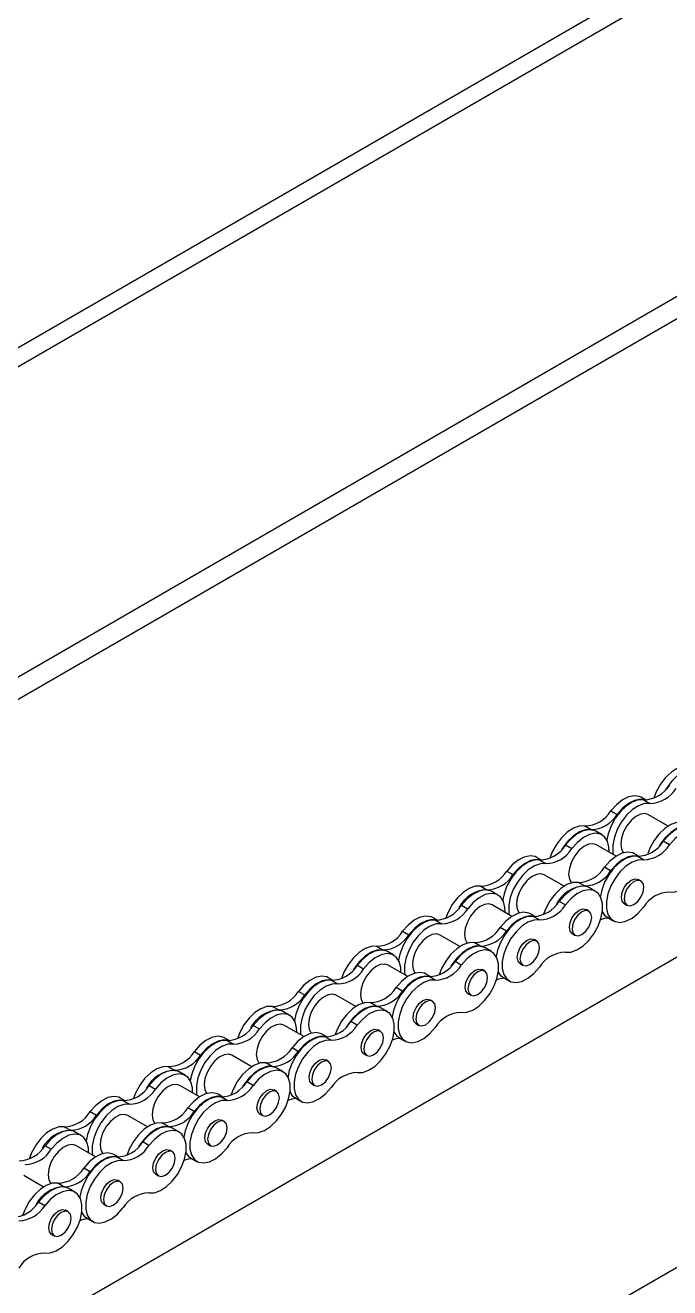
# Model space of a CAD drawing. Header units: metres. Extents: x 0 to 21025, y 0 to 14850.
# Drawn here: x 12406.1 to 12517.3, y 5081.5 to 5299.1 of the extents above; entities that cross this region are included whole.
import ezdxf

# ---------------------------------------------------------------- set-up
doc = ezdxf.new("R2010")
doc.units = ezdxf.units.M
doc.header["$LTSCALE"] = 25
doc.layers.add('SL4', color=4, linetype='Continuous')

msp = doc.modelspace()

# ---------------------------------------------------------------- linework, layer by layer
at = {"layer": 'SL4'}
for p, q in [((13017.994, 5597.419), (12081.095, 5056.559)), ((12085.857, 5056.088), (13022.756, 5596.948)), ((12132.155, 5029.361), (13069.054, 5570.221)), ((12132.155, 5025.472), (13069.054, 5566.332)), ((12230.818, 4972.404), (13167.717, 5513.264)), ((12277.116, 4945.677), (13214.015, 5486.537)), ((12513.138, 5165.557), (12512.338, 5166.018)), ((12512.806, 5165.585), (12513.88, 5164.964)), ((12507.133, 5163.675), (12508.208, 5163.055)), ((12517.022, 5161.051), (12513.615, 5163.018)), ((12502.643, 5161.083), (12503.718, 5160.463)), ((12505.615, 5159.531), (12504.54, 5160.152)), ((12499.335, 5157.808), (12500.41, 5157.188)), ((12508.042, 5155.867), (12504.635, 5157.834)), ((12517.255, 5157.832), (12516.18, 5158.453)), ((12495.177, 5155.188), (12494.378, 5155.65)), ((12494.845, 5155.216), (12495.92, 5154.596)), ((12512.022, 5155.832), (12511.222, 5156.294)), ((12512.765, 5155.24), (12511.69, 5155.86)), ((12489.173, 5153.307), (12490.248, 5152.686)), ((12507.092, 5153.33), (12506.017, 5153.951)), ((12484.683, 5150.715), (12485.757, 5150.094)), ((12499.062, 5150.683), (12495.655, 5152.649)), ((12502.602, 5150.738), (12501.527, 5151.359)), ((12512.315, 5151.597), (12511.849, 5151.866)), ((12487.654, 5149.163), (12486.58, 5149.783)), ((12504.499, 5149.807), (12503.424, 5150.427)), ((12481.375, 5147.44), (12482.45, 5146.82)), ((12490.081, 5145.498), (12486.674, 5147.465)), ((12499.294, 5147.464), (12498.219, 5148.084)), ((12503.335, 5146.413), (12502.869, 5146.682)), ((12509.451, 5147.712), (12509.916, 5147.443)), ((12477.217, 5144.82), (12476.417, 5145.282)), ((12476.885, 5144.848), (12477.959, 5144.227)), ((12494.061, 5145.464), (12493.262, 5145.926)), ((12494.804, 5144.872), (12493.729, 5145.492)), ((12506.485, 5145.357), (12507.56, 5144.737)), ((12471.212, 5142.938), (12472.287, 5142.318)), ((12481.101, 5140.314), (12477.694, 5142.281)), ((12489.132, 5142.962), (12488.057, 5143.583)), ((12500.471, 5142.527), (12500.936, 5142.259)), ((12466.722, 5140.346), (12467.797, 5139.726)), ((12484.642, 5140.37), (12483.567, 5140.99)), ((12486.539, 5139.438), (12485.464, 5140.059)), ((12494.354, 5141.229), (12493.889, 5141.498)), ((12469.694, 5138.794), (12468.619, 5139.415)), ((12481.334, 5137.095), (12480.259, 5137.716)), ((12463.414, 5137.072), (12464.489, 5136.451)), ((12472.121, 5135.13), (12468.714, 5137.097)), ((12476.101, 5135.096), (12475.301, 5135.557)), ((12485.374, 5136.045), (12484.908, 5136.313)), ((12491.49, 5137.343), (12491.956, 5137.074)), ((12459.256, 5134.452), (12458.457, 5134.913)), ((12458.924, 5134.48), (12459.999, 5133.859)), ((12476.844, 5134.503), (12475.769, 5135.124)), ((12488.524, 5134.989), (12489.599, 5134.369)), ((12453.252, 5132.57), (12454.327, 5131.95)), ((12463.141, 5129.946), (12459.734, 5131.913)), ((12471.171, 5132.594), (12470.096, 5133.214)), ((12476.394, 5130.86), (12475.928, 5131.129)), ((12482.51, 5132.159), (12482.976, 5131.89)), ((12448.762, 5129.978), (12449.836, 5129.357)), ((12451.733, 5128.426), (12450.659, 5129.046)), ((12466.681, 5130.002), (12465.606, 5130.622)), ((12468.578, 5129.07), (12467.503, 5129.691)), ((12445.454, 5126.703), (12446.529, 5126.083)), ((12454.16, 5124.762), (12450.753, 5126.729)), ((12463.373, 5126.727), (12462.298, 5127.347)), ((12473.53, 5126.975), (12473.995, 5126.706)), ((12441.296, 5124.083), (12440.496, 5124.545)), ((12458.14, 5124.727), (12457.341, 5125.189)), ((12458.883, 5124.135), (12457.808, 5124.755)), ((12467.414, 5125.676), (12466.948, 5125.945)), ((12470.564, 5124.621), (12471.639, 5124)), ((12440.964, 5124.111), (12442.038, 5123.491)), ((12453.211, 5122.225), (12452.136, 5122.846)), ((12435.291, 5122.202), (12436.366, 5121.581)), ((12445.18, 5119.578), (12441.773, 5121.544)), ((12448.721, 5119.633), (12447.646, 5120.254)), ((12458.433, 5120.492), (12457.968, 5120.761)), ((12464.55, 5121.791), (12465.015, 5121.522)), ((12430.801, 5119.61), (12431.876, 5118.989)), ((12433.773, 5118.058), (12432.698, 5118.678)), ((12450.618, 5118.702), (12449.543, 5119.322)), ((12427.493, 5116.335), (12428.568, 5115.714)), ((12436.2, 5114.393), (12432.793, 5116.36)), ((12445.413, 5116.359), (12444.338, 5116.979)), ((12455.569, 5116.606), (12456.035, 5116.338)), ((12423.335, 5113.715), (12422.536, 5114.176)), ((12423.003, 5113.743), (12424.078, 5113.122)), ((12440.18, 5114.359), (12439.38, 5114.821)), ((12440.923, 5113.766), (12439.848, 5114.387)), ((12449.453, 5115.308), (12448.987, 5115.577)), ((12452.603, 5114.252), (12453.678, 5113.632)), ((12417.331, 5111.833), (12418.406, 5111.213)), ((12435.25, 5111.857), (12434.175, 5112.477)), ((12427.22, 5109.209), (12423.813, 5111.176)), ((12430.76, 5109.265), (12429.685, 5109.885)), ((12440.473, 5110.124), (12440.007, 5110.392)), ((12446.589, 5111.422), (12447.055, 5111.153)), ((12412.841, 5109.241), (12413.915, 5108.621)), ((12415.812, 5107.689), (12414.738, 5108.31)), ((12432.657, 5108.333), (12431.582, 5108.954)), ((12409.533, 5105.967), (12410.608, 5105.346)), ((12418.239, 5104.025), (12414.832, 5105.992)), ((12427.452, 5105.99), (12426.377, 5106.611)), ((12431.493, 5104.939), (12431.027, 5105.208)), ((12437.609, 5106.238), (12438.074, 5105.969)), ((12422.219, 5103.991), (12421.42, 5104.452)), ((12422.962, 5103.398), (12421.887, 5104.019)), ((12434.643, 5103.884), (12435.718, 5103.264)), ((12409.259, 5098.841), (12405.852, 5100.808)), ((12417.29, 5101.489), (12416.215, 5102.109)), ((12428.629, 5101.054), (12429.094, 5100.785)), ((12412.8, 5098.896), (12411.725, 5099.517)), ((12414.697, 5097.965), (12413.622, 5098.585)), ((12422.512, 5099.755), (12422.047, 5100.024)), ((12409.492, 5095.622), (12408.417, 5096.242)), ((12413.532, 5094.571), (12413.066, 5094.84)), ((12419.648, 5095.87), (12420.114, 5095.601)), ((12416.682, 5093.516), (12417.757, 5092.895)), ((12410.668, 5090.685), (12411.134, 5090.417))]:
    msp.add_line(p, q, dxfattribs=at)
at = {"layer": 'SL4', "flags": 128}
for points in [[(12520.604, 5171.451), (12519.654, 5171.42), (12518.623, 5171.053), (12517.576, 5170.372), (12516.577, 5169.422), (12515.691, 5168.261), (12514.972, 5166.963), (12514.546, 5165.871)], [(12521.678, 5170.831), (12520.729, 5170.799), (12519.698, 5170.432), (12518.65, 5169.752), (12517.652, 5168.801), (12516.766, 5167.64), (12516.578, 5167.342)], [(12512.338, 5166.018), (12512.046, 5166.157), (12511.159, 5166.294), (12510.161, 5166.092), (12509.114, 5165.563), (12508.083, 5164.74), (12507.133, 5163.675)], [(12512.806, 5165.585), (12511.856, 5165.553), (12510.825, 5165.186), (12509.778, 5164.505), (12508.779, 5163.555), (12507.893, 5162.394), (12507.174, 5161.096), (12506.669, 5159.742), (12506.437, 5158.66)], [(12513.88, 5164.964), (12512.931, 5164.933), (12511.9, 5164.565), (12510.853, 5163.885), (12509.854, 5162.935), (12508.968, 5161.774), (12508.249, 5160.475), (12507.743, 5159.121), (12507.482, 5157.797), (12507.482, 5156.585), (12507.556, 5156.147)], [(12513.055, 5165.559), (12512.234, 5165.674), (12511.236, 5165.471), (12510.188, 5164.942), (12509.157, 5164.119), (12508.208, 5163.055)], [(12513.615, 5163.018), (12513.035, 5163.197), (12512.258, 5163.1), (12511.426, 5162.692), (12510.612, 5162.008), (12509.889, 5161.108), (12509.322, 5160.074), (12508.96, 5158.997), (12508.835, 5157.972)], [(12519.488, 5161.727), (12518.538, 5161.696), (12517.507, 5161.328), (12516.46, 5160.648), (12515.462, 5159.697), (12514.575, 5158.537), (12513.857, 5157.238), (12513.489, 5156.324)], [(12502.643, 5161.083), (12501.694, 5161.052), (12500.663, 5160.684), (12499.615, 5160.004), (12498.617, 5159.053), (12497.73, 5157.892), (12497.012, 5156.594), (12496.586, 5155.502)], [(12503.718, 5160.463), (12502.768, 5160.431), (12501.738, 5160.064), (12500.69, 5159.383), (12499.692, 5158.433), (12498.805, 5157.272), (12498.618, 5156.974)], [(12504.54, 5160.152), (12504.248, 5160.29), (12503.361, 5160.427), (12502.363, 5160.225), (12501.316, 5159.696), (12500.285, 5158.873), (12499.335, 5157.808)], [(12506.835, 5156.563), (12506.808, 5157.408), (12506.547, 5158.431), (12506.041, 5159.201), (12505.323, 5159.669), (12504.436, 5159.807), (12503.438, 5159.605), (12502.39, 5159.076), (12501.359, 5158.253), (12500.41, 5157.188)], [(12520.563, 5161.107), (12519.613, 5161.075), (12518.582, 5160.708), (12517.535, 5160.027), (12516.536, 5159.077), (12515.65, 5157.916), (12515.462, 5157.618)], [(12521.385, 5160.796), (12521.093, 5160.934), (12520.206, 5161.071), (12519.208, 5160.869), (12518.16, 5160.34), (12517.129, 5159.517), (12516.18, 5158.453)], [(12517.255, 5149.672), (12518.204, 5149.704), (12519.235, 5150.071), (12520.283, 5150.752), (12521.281, 5151.702), (12522.167, 5152.863), (12522.886, 5154.161), (12523.392, 5155.515), (12523.653, 5156.84), (12523.653, 5158.052), (12523.392, 5159.075), (12522.886, 5159.845), (12522.167, 5160.313), (12521.281, 5160.451), (12520.283, 5160.249), (12519.235, 5159.72), (12518.204, 5158.897), (12517.255, 5157.832)], [(12504.635, 5157.834), (12504.055, 5158.013), (12503.278, 5157.916), (12502.446, 5157.508), (12501.632, 5156.823), (12500.909, 5155.924), (12500.342, 5154.89), (12499.979, 5153.813), (12499.855, 5152.788)], [(12508.835, 5157.972), (12508.96, 5157.091), (12509.305, 5156.451)], [(12494.845, 5155.216), (12493.896, 5155.185), (12492.865, 5154.817), (12491.817, 5154.137), (12490.819, 5153.187), (12489.933, 5152.026), (12489.214, 5150.728), (12488.708, 5149.374), (12488.454, 5148.112)], [(12494.378, 5155.65), (12494.085, 5155.788), (12493.199, 5155.926), (12492.201, 5155.723), (12491.153, 5155.194), (12490.122, 5154.372), (12489.173, 5153.307)], [(12495.096, 5155.191), (12494.274, 5155.305), (12493.275, 5155.103), (12492.228, 5154.574), (12491.197, 5153.751), (12490.248, 5152.686)], [(12511.69, 5155.86), (12510.74, 5155.829), (12509.709, 5155.462), (12508.662, 5154.781), (12507.664, 5153.831), (12506.777, 5152.67), (12506.059, 5151.372), (12505.553, 5150.018), (12505.298, 5148.756)], [(12511.222, 5156.294), (12510.93, 5156.432), (12510.044, 5156.57), (12509.045, 5156.368), (12507.998, 5155.838), (12506.967, 5155.016), (12506.017, 5153.951)], [(12512.765, 5155.24), (12511.815, 5155.209), (12510.784, 5154.841), (12509.737, 5154.161), (12508.738, 5153.21), (12507.852, 5152.049), (12507.133, 5150.751), (12506.628, 5149.397), (12506.366, 5148.073), (12506.366, 5146.861), (12506.628, 5145.837), (12507.133, 5145.067), (12507.852, 5144.599), (12508.738, 5144.461), (12509.737, 5144.663), (12510.784, 5145.193), (12511.815, 5146.015), (12512.765, 5147.08)], [(12511.94, 5155.835), (12511.118, 5155.949), (12510.12, 5155.747), (12509.073, 5155.218), (12508.042, 5154.395), (12507.092, 5153.33)], [(12495.92, 5154.596), (12494.97, 5154.564), (12493.94, 5154.197), (12492.892, 5153.517), (12491.894, 5152.566), (12491.007, 5151.405), (12490.289, 5150.107), (12489.783, 5148.753), (12489.522, 5147.428), (12489.522, 5146.216), (12489.596, 5145.779)], [(12495.655, 5152.649), (12495.075, 5152.828), (12494.298, 5152.732), (12493.466, 5152.324), (12492.652, 5151.639), (12491.929, 5150.74), (12491.361, 5149.706), (12490.999, 5148.628), (12490.875, 5147.603)], [(12484.683, 5150.715), (12483.733, 5150.683), (12482.702, 5150.316), (12481.655, 5149.635), (12480.656, 5148.685), (12479.77, 5147.524), (12479.051, 5146.226), (12478.625, 5145.134)], [(12501.527, 5151.359), (12500.578, 5151.327), (12499.547, 5150.96), (12498.499, 5150.28), (12497.501, 5149.329), (12496.615, 5148.168), (12495.896, 5146.87), (12495.47, 5145.778)], [(12503.424, 5150.427), (12503.132, 5150.566), (12502.246, 5150.703), (12501.247, 5150.501), (12500.2, 5149.972), (12499.169, 5149.149), (12498.219, 5148.084)], [(12499.855, 5152.788), (12499.979, 5151.906), (12500.324, 5151.266)], [(12508.954, 5148.81), (12509.083, 5149.634), (12509.451, 5150.481), (12510.001, 5151.223), (12510.65, 5151.747), (12511.299, 5151.973), (12511.849, 5151.866)], [(12509.42, 5148.541), (12509.549, 5147.866), (12509.916, 5147.443), (12510.467, 5147.336), (12511.116, 5147.561), (12511.765, 5148.085), (12512.315, 5148.827), (12512.683, 5149.675), (12512.812, 5150.499), (12512.683, 5151.174), (12512.315, 5151.597), (12511.765, 5151.704), (12511.116, 5151.478), (12510.467, 5150.955), (12509.916, 5150.212), (12509.549, 5149.365), (12509.42, 5148.541)], [(12486.58, 5149.783), (12486.287, 5149.921), (12485.401, 5150.059), (12484.403, 5149.857), (12483.355, 5149.328), (12482.324, 5148.505), (12481.375, 5147.44)], [(12488.875, 5146.195), (12488.848, 5147.039), (12488.587, 5148.062), (12488.081, 5148.832), (12487.362, 5149.301), (12486.476, 5149.438), (12485.477, 5149.236), (12484.43, 5148.707), (12483.399, 5147.884), (12482.45, 5146.82)], [(12499.294, 5139.304), (12500.244, 5139.335), (12501.275, 5139.703), (12502.322, 5140.383), (12503.32, 5141.334), (12504.207, 5142.494), (12504.925, 5143.793), (12505.431, 5145.147), (12505.692, 5146.471), (12505.692, 5147.683), (12505.431, 5148.707), (12504.925, 5149.477), (12504.207, 5149.945), (12503.32, 5150.083), (12502.322, 5149.88), (12501.275, 5149.351), (12500.244, 5148.528), (12499.294, 5147.464)], [(12509.451, 5147.712), (12509.451, 5147.712), (12509.083, 5148.135), (12508.954, 5148.81)], [(12486.674, 5147.465), (12486.095, 5147.644), (12485.318, 5147.548), (12484.485, 5147.139), (12483.672, 5146.455), (12482.949, 5145.556), (12482.381, 5144.522), (12482.019, 5143.444), (12481.894, 5142.419)], [(12490.875, 5147.603), (12490.999, 5146.722), (12491.344, 5146.082)], [(12499.974, 5143.625), (12500.103, 5144.449), (12500.471, 5145.297), (12501.021, 5146.039), (12501.67, 5146.563), (12502.319, 5146.789), (12502.869, 5146.682)], [(12500.439, 5143.357), (12500.568, 5142.682), (12500.936, 5142.259), (12501.486, 5142.152), (12502.135, 5142.377), (12502.784, 5142.901), (12503.335, 5143.643), (12503.702, 5144.491), (12503.831, 5145.315), (12503.702, 5145.99), (12503.335, 5146.413), (12502.784, 5146.52), (12502.135, 5146.294), (12501.486, 5145.77), (12500.936, 5145.028), (12500.568, 5144.181), (12500.439, 5143.357)], [(12505.612, 5146.328), (12506.059, 5145.688), (12506.485, 5145.357)], [(12476.885, 5144.848), (12475.935, 5144.816), (12474.904, 5144.449), (12473.857, 5143.769), (12472.858, 5142.818), (12471.972, 5141.657), (12471.253, 5140.359), (12470.748, 5139.005), (12470.516, 5137.923)], [(12476.417, 5145.282), (12476.125, 5145.42), (12475.238, 5145.557), (12474.24, 5145.355), (12473.193, 5144.826), (12472.162, 5144.003), (12471.212, 5142.938)], [(12477.959, 5144.227), (12477.01, 5144.196), (12475.979, 5143.829), (12474.932, 5143.148), (12473.933, 5142.198), (12473.047, 5141.037), (12472.328, 5139.739), (12471.822, 5138.385), (12471.561, 5137.06), (12471.561, 5135.848), (12471.635, 5135.41)], [(12477.134, 5144.823), (12476.313, 5144.937), (12475.315, 5144.735), (12474.267, 5144.205), (12473.236, 5143.383), (12472.287, 5142.318)], [(12493.729, 5145.492), (12492.78, 5145.461), (12491.749, 5145.093), (12490.701, 5144.413), (12489.703, 5143.462), (12488.817, 5142.302), (12488.098, 5141.003), (12487.592, 5139.649), (12487.361, 5138.567)], [(12493.262, 5145.926), (12492.969, 5146.064), (12492.083, 5146.201), (12491.085, 5145.999), (12490.037, 5145.47), (12489.006, 5144.647), (12488.057, 5143.583)], [(12494.804, 5144.872), (12493.855, 5144.84), (12492.824, 5144.473), (12491.776, 5143.792), (12490.778, 5142.842), (12489.892, 5141.681), (12489.173, 5140.383), (12488.667, 5139.029), (12488.406, 5137.704), (12488.406, 5136.492), (12488.667, 5135.469), (12489.173, 5134.699), (12489.892, 5134.23), (12490.778, 5134.093), (12491.776, 5134.295), (12492.824, 5134.824), (12493.855, 5135.647), (12494.804, 5136.712)], [(12493.98, 5145.467), (12493.158, 5145.581), (12492.16, 5145.379), (12491.112, 5144.85), (12490.081, 5144.027), (12489.132, 5142.962)], [(12477.694, 5142.281), (12477.114, 5142.46), (12476.337, 5142.364), (12475.505, 5141.955), (12474.691, 5141.271), (12473.968, 5140.372), (12473.401, 5139.337), (12473.039, 5138.26), (12472.914, 5137.235)], [(12481.894, 5142.419), (12482.019, 5141.538), (12482.364, 5140.898)], [(12500.471, 5142.527), (12500.471, 5142.527), (12500.103, 5142.951), (12499.974, 5143.625)], [(12466.722, 5140.346), (12465.773, 5140.315), (12464.742, 5139.947), (12463.694, 5139.267), (12462.696, 5138.317), (12461.809, 5137.156), (12461.091, 5135.857), (12460.704, 5134.887)], [(12483.567, 5140.99), (12482.617, 5140.959), (12481.586, 5140.592), (12480.539, 5139.911), (12479.541, 5138.961), (12478.654, 5137.8), (12477.936, 5136.502), (12477.509, 5135.41)], [(12484.642, 5140.37), (12483.692, 5140.338), (12482.661, 5139.971), (12481.614, 5139.291), (12480.615, 5138.34), (12479.729, 5137.179), (12479.541, 5136.881)], [(12485.464, 5140.059), (12485.172, 5140.197), (12484.285, 5140.335), (12483.287, 5140.133), (12482.239, 5139.603), (12481.208, 5138.781), (12480.259, 5137.716)], [(12490.994, 5138.441), (12491.123, 5139.265), (12491.49, 5140.113), (12492.04, 5140.855), (12492.69, 5141.379), (12493.339, 5141.604), (12493.889, 5141.498)], [(12491.459, 5138.172), (12491.588, 5137.498), (12491.956, 5137.074), (12492.506, 5136.967), (12493.155, 5137.193), (12493.804, 5137.717), (12494.354, 5138.459), (12494.722, 5139.307), (12494.851, 5140.131), (12494.722, 5140.806), (12494.354, 5141.229), (12493.804, 5141.336), (12493.155, 5141.11), (12492.506, 5140.586), (12491.956, 5139.844), (12491.588, 5138.996), (12491.459, 5138.172)], [(12467.797, 5139.726), (12466.847, 5139.694), (12465.817, 5139.327), (12464.769, 5138.647), (12463.771, 5137.696), (12462.884, 5136.535), (12462.697, 5136.237)], [(12468.619, 5139.415), (12468.327, 5139.553), (12467.44, 5139.691), (12466.442, 5139.488), (12465.395, 5138.959), (12464.364, 5138.136), (12463.414, 5137.072)], [(12470.914, 5135.827), (12470.887, 5136.671), (12470.626, 5137.694), (12470.12, 5138.464), (12469.402, 5138.933), (12468.515, 5139.07), (12467.517, 5138.868), (12466.469, 5138.339), (12465.438, 5137.516), (12464.489, 5136.451)], [(12481.334, 5128.936), (12482.283, 5128.967), (12483.314, 5129.334), (12484.362, 5130.015), (12485.36, 5130.965), (12486.246, 5132.126), (12486.965, 5133.424), (12487.471, 5134.778), (12487.732, 5136.103), (12487.732, 5137.315), (12487.471, 5138.338), (12486.965, 5139.108), (12486.246, 5139.577), (12485.36, 5139.714), (12484.362, 5139.512), (12483.314, 5138.983), (12482.283, 5138.16), (12481.334, 5137.095)], [(12491.49, 5137.343), (12491.49, 5137.343), (12491.123, 5137.766), (12490.994, 5138.441)], [(12468.714, 5137.097), (12468.134, 5137.276), (12467.357, 5137.179), (12466.525, 5136.771), (12465.711, 5136.087), (12464.988, 5135.188), (12464.421, 5134.153), (12464.058, 5133.076), (12463.934, 5132.051)], [(12475.301, 5135.557), (12475.009, 5135.696), (12474.123, 5135.833), (12473.124, 5135.631), (12472.077, 5135.102), (12471.046, 5134.279), (12470.096, 5133.214)], [(12472.914, 5137.235), (12473.039, 5136.354), (12473.384, 5135.714)], [(12482.013, 5133.257), (12482.142, 5134.081), (12482.51, 5134.929), (12483.06, 5135.671), (12483.709, 5136.195), (12484.358, 5136.42), (12484.908, 5136.313)], [(12482.479, 5132.988), (12482.608, 5132.313), (12482.976, 5131.89), (12483.526, 5131.783), (12484.175, 5132.009), (12484.824, 5132.533), (12485.374, 5133.275), (12485.742, 5134.122), (12485.871, 5134.946), (12485.742, 5135.621), (12485.374, 5136.045), (12484.824, 5136.151), (12484.175, 5135.926), (12483.526, 5135.402), (12482.976, 5134.66), (12482.608, 5133.812), (12482.479, 5132.988)], [(12487.702, 5135.86), (12488.098, 5135.319), (12488.524, 5134.989)], [(12458.924, 5134.48), (12457.975, 5134.448), (12456.944, 5134.081), (12455.896, 5133.4), (12454.898, 5132.45), (12454.012, 5131.289), (12453.293, 5129.991), (12452.787, 5128.637), (12452.555, 5127.555)], [(12458.457, 5134.913), (12458.164, 5135.051), (12457.278, 5135.189), (12456.28, 5134.987), (12455.232, 5134.458), (12454.201, 5133.635), (12453.252, 5132.57)], [(12459.999, 5133.859), (12459.049, 5133.828), (12458.019, 5133.46), (12456.971, 5132.78), (12455.973, 5131.829), (12455.086, 5130.669), (12454.368, 5129.37), (12453.862, 5128.016), (12453.601, 5126.692), (12453.601, 5125.48), (12453.675, 5125.042)], [(12459.174, 5134.454), (12458.353, 5134.568), (12457.354, 5134.366), (12456.307, 5133.837), (12455.276, 5133.014), (12454.327, 5131.95)], [(12475.769, 5135.124), (12474.819, 5135.092), (12473.788, 5134.725), (12472.741, 5134.044), (12471.743, 5133.094), (12470.856, 5131.933), (12470.138, 5130.635), (12469.632, 5129.281), (12469.377, 5128.019)], [(12476.844, 5134.503), (12475.894, 5134.472), (12474.863, 5134.104), (12473.816, 5133.424), (12472.817, 5132.474), (12471.931, 5131.313), (12471.212, 5130.014), (12470.707, 5128.66), (12470.445, 5127.336), (12470.445, 5126.124), (12470.707, 5125.101), (12471.212, 5124.331), (12471.931, 5123.862), (12472.817, 5123.725), (12473.816, 5123.927), (12474.863, 5124.456), (12475.894, 5125.279), (12476.844, 5126.343)], [(12476.019, 5135.098), (12475.197, 5135.213), (12474.199, 5135.01), (12473.152, 5134.481), (12472.121, 5133.658), (12471.171, 5132.594)], [(12482.51, 5132.159), (12482.51, 5132.159), (12482.142, 5132.582), (12482.013, 5133.257)], [(12459.734, 5131.913), (12459.154, 5132.092), (12458.377, 5131.995), (12457.545, 5131.587), (12456.731, 5130.903), (12456.008, 5130.003), (12455.44, 5128.969), (12455.078, 5127.892), (12454.954, 5126.867)], [(12463.934, 5132.051), (12464.058, 5131.17), (12464.403, 5130.53)], [(12473.033, 5128.073), (12473.162, 5128.897), (12473.53, 5129.745), (12474.08, 5130.487), (12474.729, 5131.01), (12475.378, 5131.236), (12475.928, 5131.129)], [(12448.762, 5129.978), (12447.812, 5129.946), (12446.781, 5129.579), (12445.734, 5128.899), (12444.735, 5127.948), (12443.849, 5126.787), (12443.13, 5125.489), (12442.704, 5124.397)], [(12450.659, 5129.046), (12450.366, 5129.185), (12449.48, 5129.322), (12448.482, 5129.12), (12447.434, 5128.591), (12446.403, 5127.768), (12445.454, 5126.703)], [(12465.606, 5130.622), (12464.657, 5130.591), (12463.626, 5130.223), (12462.578, 5129.543), (12461.58, 5128.592), (12460.694, 5127.431), (12459.975, 5126.133), (12459.549, 5125.041)], [(12466.681, 5130.002), (12465.732, 5129.97), (12464.701, 5129.603), (12463.653, 5128.922), (12462.655, 5127.972), (12461.768, 5126.811), (12461.581, 5126.513)], [(12467.503, 5129.691), (12467.211, 5129.829), (12466.325, 5129.966), (12465.326, 5129.764), (12464.279, 5129.235), (12463.248, 5128.412), (12462.298, 5127.347)], [(12463.373, 5118.567), (12464.323, 5118.599), (12465.354, 5118.966), (12466.401, 5119.646), (12467.399, 5120.597), (12468.286, 5121.758), (12469.004, 5123.056), (12469.51, 5124.41), (12469.771, 5125.735), (12469.771, 5126.947), (12469.51, 5127.97), (12469.004, 5128.74), (12468.286, 5129.208), (12467.399, 5129.346), (12466.401, 5129.144), (12465.354, 5128.615), (12464.323, 5127.792), (12463.373, 5126.727)], [(12473.499, 5127.804), (12473.628, 5127.129), (12473.995, 5126.706), (12474.546, 5126.599), (12475.195, 5126.825), (12475.844, 5127.348), (12476.394, 5128.091), (12476.762, 5128.938), (12476.891, 5129.762), (12476.762, 5130.437), (12476.394, 5130.86), (12475.844, 5130.967), (12475.195, 5130.742), (12474.546, 5130.218), (12473.995, 5129.476), (12473.628, 5128.628), (12473.499, 5127.804)], [(12450.753, 5126.729), (12450.174, 5126.907), (12449.397, 5126.811), (12448.564, 5126.403), (12447.751, 5125.718), (12447.028, 5124.819), (12446.46, 5123.785), (12446.098, 5122.707), (12445.973, 5121.682)], [(12452.954, 5125.458), (12452.927, 5126.302), (12452.666, 5127.326), (12452.16, 5128.096), (12451.441, 5128.564), (12450.555, 5128.702), (12449.556, 5128.5), (12448.509, 5127.97), (12447.478, 5127.148), (12446.529, 5126.083)], [(12454.954, 5126.867), (12455.078, 5125.985), (12455.423, 5125.345)], [(12473.53, 5126.975), (12473.53, 5126.975), (12473.162, 5127.398), (12473.033, 5128.073)], [(12440.496, 5124.545), (12440.204, 5124.683), (12439.317, 5124.821), (12438.319, 5124.618), (12437.272, 5124.089), (12436.241, 5123.266), (12435.291, 5122.202)], [(12457.808, 5124.755), (12456.859, 5124.724), (12455.828, 5124.356), (12454.78, 5123.676), (12453.782, 5122.726), (12452.896, 5121.565), (12452.177, 5120.267), (12451.671, 5118.913), (12451.417, 5117.651)], [(12457.341, 5125.189), (12457.048, 5125.327), (12456.162, 5125.465), (12455.164, 5125.262), (12454.116, 5124.733), (12453.085, 5123.911), (12452.136, 5122.846)], [(12458.058, 5124.73), (12457.237, 5124.844), (12456.239, 5124.642), (12455.191, 5124.113), (12454.16, 5123.29), (12453.211, 5122.225)], [(12464.053, 5122.889), (12464.182, 5123.713), (12464.55, 5124.56), (12465.1, 5125.303), (12465.749, 5125.826), (12466.398, 5126.052), (12466.948, 5125.945)], [(12464.518, 5122.62), (12464.647, 5121.945), (12465.015, 5121.522), (12465.565, 5121.415), (12466.214, 5121.641), (12466.863, 5122.164), (12467.414, 5122.906), (12467.781, 5123.754), (12467.91, 5124.578), (12467.781, 5125.253), (12467.414, 5125.676), (12466.863, 5125.783), (12466.214, 5125.557), (12465.565, 5125.034), (12465.015, 5124.292), (12464.647, 5123.444), (12464.518, 5122.62)], [(12469.691, 5125.591), (12470.138, 5124.951), (12470.564, 5124.621)], [(12440.964, 5124.111), (12440.014, 5124.08), (12438.983, 5123.712), (12437.936, 5123.032), (12436.937, 5122.081), (12436.051, 5120.921), (12435.332, 5119.622), (12434.827, 5118.268), (12434.595, 5117.186)], [(12442.038, 5123.491), (12441.089, 5123.459), (12440.058, 5123.092), (12439.011, 5122.411), (12438.012, 5121.461), (12437.126, 5120.3), (12436.407, 5119.002), (12435.901, 5117.648), (12435.64, 5116.323), (12435.64, 5115.111), (12435.714, 5114.674)], [(12441.213, 5124.086), (12440.392, 5124.2), (12439.394, 5123.998), (12438.346, 5123.469), (12437.315, 5122.646), (12436.366, 5121.581)], [(12458.883, 5124.135), (12457.934, 5124.103), (12456.903, 5123.736), (12455.855, 5123.056), (12454.857, 5122.105), (12453.971, 5120.944), (12453.252, 5119.646), (12452.746, 5118.292), (12452.485, 5116.967), (12452.485, 5115.755), (12452.746, 5114.732), (12453.252, 5113.962), (12453.971, 5113.494), (12454.857, 5113.356), (12455.855, 5113.558), (12456.903, 5114.087), (12457.934, 5114.91), (12458.883, 5115.975)], [(12464.55, 5121.791), (12464.55, 5121.791), (12464.182, 5122.214), (12464.053, 5122.889)], [(12441.773, 5121.544), (12441.193, 5121.723), (12440.416, 5121.627), (12439.584, 5121.218), (12438.77, 5120.534), (12438.047, 5119.635), (12437.48, 5118.601), (12437.118, 5117.523), (12436.993, 5116.498)], [(12447.646, 5120.254), (12446.696, 5120.222), (12445.665, 5119.855), (12444.618, 5119.174), (12443.62, 5118.224), (12442.733, 5117.063), (12442.015, 5115.765), (12441.588, 5114.673)], [(12445.973, 5121.682), (12446.098, 5120.801), (12446.443, 5120.161)], [(12455.073, 5117.705), (12455.202, 5118.529), (12455.569, 5119.376), (12456.119, 5120.118), (12456.769, 5120.642), (12457.418, 5120.868), (12457.968, 5120.761)], [(12455.538, 5117.436), (12455.667, 5116.761), (12456.035, 5116.338), (12456.585, 5116.231), (12457.234, 5116.456), (12457.883, 5116.98), (12458.433, 5117.722), (12458.801, 5118.57), (12458.93, 5119.394), (12458.801, 5120.069), (12458.433, 5120.492), (12457.883, 5120.599), (12457.234, 5120.373), (12456.585, 5119.85), (12456.035, 5119.107), (12455.667, 5118.26), (12455.538, 5117.436)], [(12430.801, 5119.61), (12429.852, 5119.578), (12428.821, 5119.211), (12427.773, 5118.53), (12426.775, 5117.58), (12425.888, 5116.419), (12425.17, 5115.121), (12424.744, 5114.029)], [(12432.698, 5118.678), (12432.406, 5118.816), (12431.519, 5118.954), (12430.521, 5118.752), (12429.474, 5118.222), (12428.443, 5117.4), (12427.493, 5116.335)], [(12434.993, 5115.09), (12434.966, 5115.934), (12434.705, 5116.957), (12434.199, 5117.727), (12433.481, 5118.196), (12432.594, 5118.333), (12431.596, 5118.131), (12430.548, 5117.602), (12429.517, 5116.779), (12428.568, 5115.714)], [(12448.721, 5119.633), (12447.771, 5119.602), (12446.74, 5119.234), (12445.693, 5118.554), (12444.694, 5117.603), (12443.808, 5116.443), (12443.62, 5116.144)], [(12449.543, 5119.322), (12449.251, 5119.46), (12448.364, 5119.598), (12447.366, 5119.396), (12446.318, 5118.867), (12445.287, 5118.044), (12444.338, 5116.979)], [(12445.413, 5108.199), (12446.362, 5108.23), (12447.393, 5108.598), (12448.441, 5109.278), (12449.439, 5110.228), (12450.325, 5111.389), (12451.044, 5112.688), (12451.55, 5114.042), (12451.811, 5115.366), (12451.811, 5116.578), (12451.55, 5117.601), (12451.044, 5118.372), (12450.325, 5118.84), (12449.439, 5118.977), (12448.441, 5118.775), (12447.393, 5118.246), (12446.362, 5117.423), (12445.413, 5116.359)], [(12432.793, 5116.36), (12432.213, 5116.539), (12431.436, 5116.443), (12430.604, 5116.034), (12429.79, 5115.35), (12429.067, 5114.451), (12428.5, 5113.416), (12428.137, 5112.339), (12428.013, 5111.314)], [(12436.993, 5116.498), (12437.118, 5115.617), (12437.463, 5114.977)], [(12455.569, 5116.606), (12455.569, 5116.606), (12455.202, 5117.03), (12455.073, 5117.705)], [(12423.003, 5113.743), (12422.054, 5113.711), (12421.023, 5113.344), (12419.975, 5112.664), (12418.977, 5111.713), (12418.091, 5110.552), (12417.372, 5109.254), (12416.866, 5107.9), (12416.634, 5106.818)], [(12422.536, 5114.176), (12422.243, 5114.315), (12421.357, 5114.452), (12420.359, 5114.25), (12419.311, 5113.721), (12418.28, 5112.898), (12417.331, 5111.833)], [(12423.254, 5113.717), (12422.432, 5113.832), (12421.433, 5113.629), (12420.386, 5113.1), (12419.355, 5112.278), (12418.406, 5111.213)], [(12439.848, 5114.387), (12438.898, 5114.356), (12437.867, 5113.988), (12436.82, 5113.308), (12435.822, 5112.357), (12434.935, 5111.196), (12434.217, 5109.898), (12433.711, 5108.544), (12433.479, 5107.462)], [(12439.38, 5114.821), (12439.088, 5114.959), (12438.202, 5115.096), (12437.203, 5114.894), (12436.156, 5114.365), (12435.125, 5113.542), (12434.175, 5112.477)], [(12440.923, 5113.766), (12439.973, 5113.735), (12438.942, 5113.368), (12437.895, 5112.687), (12436.896, 5111.737), (12436.01, 5110.576), (12435.291, 5109.278), (12434.786, 5107.924), (12434.524, 5106.599), (12434.524, 5105.387), (12434.786, 5104.364), (12435.291, 5103.594), (12436.01, 5103.125), (12436.896, 5102.988), (12437.895, 5103.19), (12438.942, 5103.719), (12439.973, 5104.542), (12440.923, 5105.607)], [(12440.098, 5114.362), (12439.276, 5114.476), (12438.278, 5114.274), (12437.231, 5113.744), (12436.2, 5112.922), (12435.25, 5111.857)], [(12446.092, 5112.52), (12446.221, 5113.344), (12446.589, 5114.192), (12447.139, 5114.934), (12447.788, 5115.458), (12448.437, 5115.683), (12448.987, 5115.577)], [(12446.558, 5112.252), (12446.687, 5111.577), (12447.055, 5111.153), (12447.605, 5111.047), (12448.254, 5111.272), (12448.903, 5111.796), (12449.453, 5112.538), (12449.821, 5113.386), (12449.95, 5114.21), (12449.821, 5114.885), (12449.453, 5115.308), (12448.903, 5115.415), (12448.254, 5115.189), (12447.605, 5114.665), (12447.055, 5113.923), (12446.687, 5113.076), (12446.558, 5112.252)], [(12451.731, 5115.223), (12452.177, 5114.583), (12452.603, 5114.252)], [(12424.078, 5113.122), (12423.128, 5113.091), (12422.098, 5112.723), (12421.05, 5112.043), (12420.052, 5111.093), (12419.165, 5109.932), (12418.447, 5108.634), (12417.941, 5107.28), (12417.68, 5105.955), (12417.68, 5104.743), (12417.754, 5104.305)], [(12446.589, 5111.422), (12446.589, 5111.422), (12446.221, 5111.845), (12446.092, 5112.52)], [(12423.813, 5111.176), (12423.233, 5111.355), (12422.456, 5111.259), (12421.624, 5110.85), (12420.81, 5110.166), (12420.087, 5109.267), (12419.519, 5108.232), (12419.157, 5107.155), (12419.033, 5106.13)], [(12429.685, 5109.885), (12428.736, 5109.854), (12427.705, 5109.486), (12426.657, 5108.806), (12425.659, 5107.856), (12424.773, 5106.695), (12424.054, 5105.397), (12423.628, 5104.305)], [(12428.013, 5111.314), (12428.137, 5110.433), (12428.483, 5109.793)], [(12437.112, 5107.336), (12437.241, 5108.16), (12437.609, 5109.008), (12438.159, 5109.75), (12438.808, 5110.274), (12439.457, 5110.499), (12440.007, 5110.392)], [(12437.578, 5107.067), (12437.707, 5106.392), (12438.074, 5105.969), (12438.625, 5105.862), (12439.274, 5106.088), (12439.923, 5106.612), (12440.473, 5107.354), (12440.841, 5108.201), (12440.97, 5109.025), (12440.841, 5109.7), (12440.473, 5110.124), (12439.923, 5110.23), (12439.274, 5110.005), (12438.625, 5109.481), (12438.074, 5108.739), (12437.707, 5107.891), (12437.578, 5107.067)], [(12412.841, 5109.241), (12411.891, 5109.21), (12410.86, 5108.842), (12409.813, 5108.162), (12408.814, 5107.211), (12407.928, 5106.051), (12407.209, 5104.752), (12406.783, 5103.66)], [(12414.738, 5108.31), (12414.445, 5108.448), (12413.559, 5108.585), (12412.561, 5108.383), (12411.513, 5107.854), (12410.482, 5107.031), (12409.533, 5105.967)], [(12417.033, 5104.721), (12417.006, 5105.566), (12416.745, 5106.589), (12416.239, 5107.359), (12415.52, 5107.827), (12414.634, 5107.965), (12413.635, 5107.763), (12412.588, 5107.234), (12411.557, 5106.411), (12410.608, 5105.346)], [(12430.76, 5109.265), (12429.811, 5109.233), (12428.78, 5108.866), (12427.732, 5108.186), (12426.734, 5107.235), (12425.847, 5106.074), (12425.66, 5105.776)], [(12431.582, 5108.954), (12431.29, 5109.092), (12430.404, 5109.23), (12429.405, 5109.027), (12428.358, 5108.498), (12427.327, 5107.675), (12426.377, 5106.611)], [(12427.452, 5097.83), (12428.402, 5097.862), (12429.433, 5098.229), (12430.48, 5098.91), (12431.478, 5099.86), (12432.365, 5101.021), (12433.083, 5102.319), (12433.589, 5103.673), (12433.85, 5104.998), (12433.85, 5106.21), (12433.589, 5107.233), (12433.083, 5108.003), (12432.365, 5108.472), (12431.478, 5108.609), (12430.48, 5108.407), (12429.433, 5107.878), (12428.402, 5107.055), (12427.452, 5105.99)], [(12437.609, 5106.238), (12437.609, 5106.238), (12437.241, 5106.661), (12437.112, 5107.336)], [(12414.832, 5105.992), (12414.253, 5106.171), (12413.476, 5106.074), (12412.643, 5105.666), (12411.83, 5104.982), (12411.107, 5104.082), (12410.539, 5103.048), (12410.177, 5101.971), (12410.052, 5100.946)], [(12419.033, 5106.13), (12419.157, 5105.249), (12419.502, 5104.609)], [(12428.132, 5102.152), (12428.261, 5102.976), (12428.629, 5103.824), (12429.179, 5104.566), (12429.828, 5105.09), (12430.477, 5105.315), (12431.027, 5105.208)], [(12428.597, 5101.883), (12428.726, 5101.208), (12429.094, 5100.785), (12429.644, 5100.678), (12430.293, 5100.904), (12430.942, 5101.428), (12431.493, 5102.17), (12431.86, 5103.017), (12431.989, 5103.841), (12431.86, 5104.516), (12431.493, 5104.939), (12430.942, 5105.046), (12430.293, 5104.821), (12429.644, 5104.297), (12429.094, 5103.555), (12428.726, 5102.707), (12428.597, 5101.883)], [(12421.887, 5104.019), (12420.938, 5103.987), (12419.907, 5103.62), (12418.859, 5102.939), (12417.861, 5101.989), (12416.975, 5100.828), (12416.256, 5099.53), (12415.75, 5098.176), (12415.496, 5096.914)], [(12421.42, 5104.452), (12421.127, 5104.59), (12420.241, 5104.728), (12419.243, 5104.526), (12418.195, 5103.997), (12417.164, 5103.174), (12416.215, 5102.109)], [(12422.962, 5103.398), (12422.013, 5103.367), (12420.982, 5102.999), (12419.934, 5102.319), (12418.936, 5101.368), (12418.05, 5100.208), (12417.331, 5098.909), (12416.825, 5097.555), (12416.564, 5096.231), (12416.564, 5095.019), (12416.825, 5093.995), (12417.331, 5093.225), (12418.05, 5092.757), (12418.936, 5092.619), (12419.934, 5092.822), (12420.982, 5093.351), (12422.013, 5094.174), (12422.962, 5095.238)], [(12422.137, 5103.993), (12421.316, 5104.107), (12420.318, 5103.905), (12419.27, 5103.376), (12418.239, 5102.553), (12417.29, 5101.489)], [(12433.821, 5104.755), (12434.217, 5104.214), (12434.643, 5103.884)], [(12410.052, 5100.946), (12410.177, 5100.064), (12410.522, 5099.424)], [(12428.629, 5101.054), (12428.629, 5101.054), (12428.261, 5101.477), (12428.132, 5102.152)], [(12411.725, 5099.517), (12410.775, 5099.485), (12409.744, 5099.118), (12408.697, 5098.438), (12407.699, 5097.487), (12406.812, 5096.326), (12406.094, 5095.028), (12405.667, 5093.936)], [(12413.622, 5098.585), (12413.33, 5098.724), (12412.443, 5098.861), (12411.445, 5098.659), (12410.397, 5098.13), (12409.366, 5097.307), (12408.417, 5096.242)], [(12419.152, 5096.968), (12419.281, 5097.792), (12419.648, 5098.639), (12420.198, 5099.382), (12420.848, 5099.905), (12421.497, 5100.131), (12422.047, 5100.024)], [(12419.617, 5096.699), (12419.746, 5096.024), (12420.114, 5095.601), (12420.664, 5095.494), (12421.313, 5095.72), (12421.962, 5096.243), (12422.512, 5096.986), (12422.88, 5097.833), (12423.009, 5098.657), (12422.88, 5099.332), (12422.512, 5099.755), (12421.962, 5099.862), (12421.313, 5099.637), (12420.664, 5099.113), (12420.114, 5098.371), (12419.746, 5097.523), (12419.617, 5096.699)], [(12409.492, 5087.462), (12410.441, 5087.493), (12411.472, 5087.861), (12412.52, 5088.541), (12413.518, 5089.492), (12414.404, 5090.653), (12415.123, 5091.951), (12415.629, 5093.305), (12415.89, 5094.629), (12415.89, 5095.841), (12415.629, 5096.865), (12415.123, 5097.635), (12414.404, 5098.103), (12413.518, 5098.241), (12412.52, 5098.039), (12411.472, 5097.509), (12410.441, 5096.687), (12409.492, 5095.622)], [(12419.648, 5095.87), (12419.648, 5095.87), (12419.281, 5096.293), (12419.152, 5096.968)], [(12410.171, 5091.784), (12410.3, 5092.608), (12410.668, 5093.455), (12411.218, 5094.197), (12411.867, 5094.721), (12412.516, 5094.947), (12413.066, 5094.84)], [(12410.637, 5091.515), (12410.766, 5090.84), (12411.134, 5090.417), (12411.684, 5090.31), (12412.333, 5090.535), (12412.982, 5091.059), (12413.532, 5091.801), (12413.9, 5092.649), (12414.029, 5093.473), (12413.9, 5094.148), (12413.532, 5094.571), (12412.982, 5094.678), (12412.333, 5094.452), (12411.684, 5093.929), (12411.134, 5093.186), (12410.766, 5092.339), (12410.637, 5091.515)], [(12415.81, 5094.486), (12416.256, 5093.846), (12416.682, 5093.516)], [(12410.668, 5090.685), (12410.668, 5090.685), (12410.3, 5091.109), (12410.171, 5091.784)]]:
    msp.add_lwpolyline(points, dxfattribs=at)
at = {"layer": 'SL4'}
for centre, radius, start, end in [((12512.696, 5170.96), 5.376, 271.17027, 328.82435), ((12513.771, 5170.339), 5.376, 271.17027, 328.82435), ((12502.533, 5166.458), 5.376, 271.17027, 328.82435), ((12503.608, 5165.838), 5.376, 271.17027, 328.82435), ((12494.735, 5160.592), 5.376, 271.17027, 328.82435), ((12495.81, 5159.971), 5.376, 271.17027, 328.82435), ((12511.58, 5161.236), 5.376, 271.17027, 328.82435), ((12512.655, 5160.615), 5.376, 271.17027, 328.82435), ((12484.573, 5156.09), 5.376, 271.17027, 328.82435), ((12501.417, 5156.734), 5.376, 271.17027, 328.82435), ((12502.492, 5156.114), 5.376, 271.17027, 328.82435), ((12485.648, 5155.469), 5.376, 271.17027, 328.82435), ((12502.92, 5144.892), 5.855, 93.11014, 152.07323), ((12486.075, 5144.248), 5.855, 93.11014, 152.07323), ((12517.365, 5144.297), 5.376, 91.17027, 148.82435), ((12476.775, 5150.223), 5.376, 271.17027, 328.82435), ((12477.85, 5149.603), 5.376, 271.17027, 328.82435), ((12493.62, 5150.867), 5.376, 271.17027, 328.82435), ((12494.694, 5150.247), 5.376, 271.17027, 328.82435), ((12506.789, 5141.752), 3.446, 90.4844, 114.65228), ((12466.612, 5145.722), 5.376, 271.17027, 328.82435), ((12467.687, 5145.101), 5.376, 271.17027, 328.82435), ((12483.457, 5146.366), 5.376, 271.17027, 328.82435), ((12484.532, 5145.745), 5.376, 271.17027, 328.82435), ((12475.659, 5140.499), 5.376, 271.17027, 328.82435), ((12499.404, 5133.929), 5.376, 91.17027, 148.82435), ((12458.814, 5139.855), 5.376, 271.17027, 328.82435), ((12459.889, 5139.234), 5.376, 271.17027, 328.82435), ((12476.734, 5139.878), 5.376, 271.17027, 328.82435), ((12488.829, 5131.384), 3.446, 90.4844, 114.65228), ((12448.652, 5135.353), 5.376, 271.17027, 328.82435), ((12449.727, 5134.733), 5.376, 271.17027, 328.82435), ((12465.496, 5135.997), 5.376, 271.17027, 328.82435), ((12466.571, 5135.377), 5.376, 271.17027, 328.82435), ((12450.154, 5123.511), 5.855, 93.11014, 152.07323), ((12481.444, 5123.56), 5.376, 91.17027, 148.82435), ((12440.854, 5129.486), 5.376, 271.17027, 328.82435), ((12457.698, 5130.131), 5.376, 271.17027, 328.82435), ((12458.773, 5129.51), 5.376, 271.17027, 328.82435), ((12441.929, 5128.866), 5.376, 271.17027, 328.82435), ((12447.536, 5125.629), 5.376, 271.17027, 328.82435), ((12470.868, 5121.016), 3.446, 90.4844, 114.65227), ((12430.691, 5124.985), 5.376, 271.17027, 328.82435), ((12431.766, 5124.364), 5.376, 271.17027, 328.82435), ((12448.611, 5125.008), 5.376, 271.17027, 328.82435), ((12432.194, 5113.142), 5.855, 93.11014, 152.07323), ((12463.483, 5113.192), 5.376, 91.17027, 148.82435), ((12422.893, 5119.118), 5.376, 271.17027, 328.82435), ((12439.738, 5119.762), 5.376, 271.17027, 328.82435), ((12440.813, 5119.142), 5.376, 271.17027, 328.82435), ((12423.968, 5118.498), 5.376, 271.17027, 328.82435), ((12452.913, 5110.605), 3.488, 90.56121, 116.02926), ((12412.731, 5114.616), 5.376, 271.17027, 328.82435), ((12429.575, 5115.261), 5.376, 271.17027, 328.82435), ((12430.65, 5114.64), 5.376, 271.17027, 328.82435), ((12413.806, 5113.996), 5.376, 271.17027, 328.82435), ((12414.233, 5102.774), 5.855, 93.11014, 152.07323), ((12445.523, 5102.824), 5.376, 91.17027, 148.82435), ((12404.933, 5108.75), 5.376, 271.17027, 328.82435), ((12406.008, 5108.129), 5.376, 271.17027, 328.82435), ((12421.777, 5109.394), 5.376, 271.17027, 328.82435), ((12422.852, 5108.773), 5.376, 271.17027, 328.82435), ((12434.947, 5100.279), 3.446, 90.48436, 114.6516), ((12411.615, 5104.892), 5.376, 271.17027, 328.82435), ((12412.69, 5104.272), 5.376, 271.17027, 328.82435), ((12413.117, 5093.05), 5.855, 93.11014, 152.07323), ((12403.817, 5099.025), 5.376, 271.17027, 328.82435), ((12427.562, 5092.455), 5.376, 91.17027, 148.82435), ((12404.892, 5098.405), 5.376, 271.17027, 328.82435), ((12416.987, 5089.91), 3.446, 90.48436, 114.6516), ((12409.602, 5082.087), 5.376, 91.17027, 148.82435)]:
    msp.add_arc(centre, radius, start, end, dxfattribs=at)

doc.saveas('drawing.dxf')
